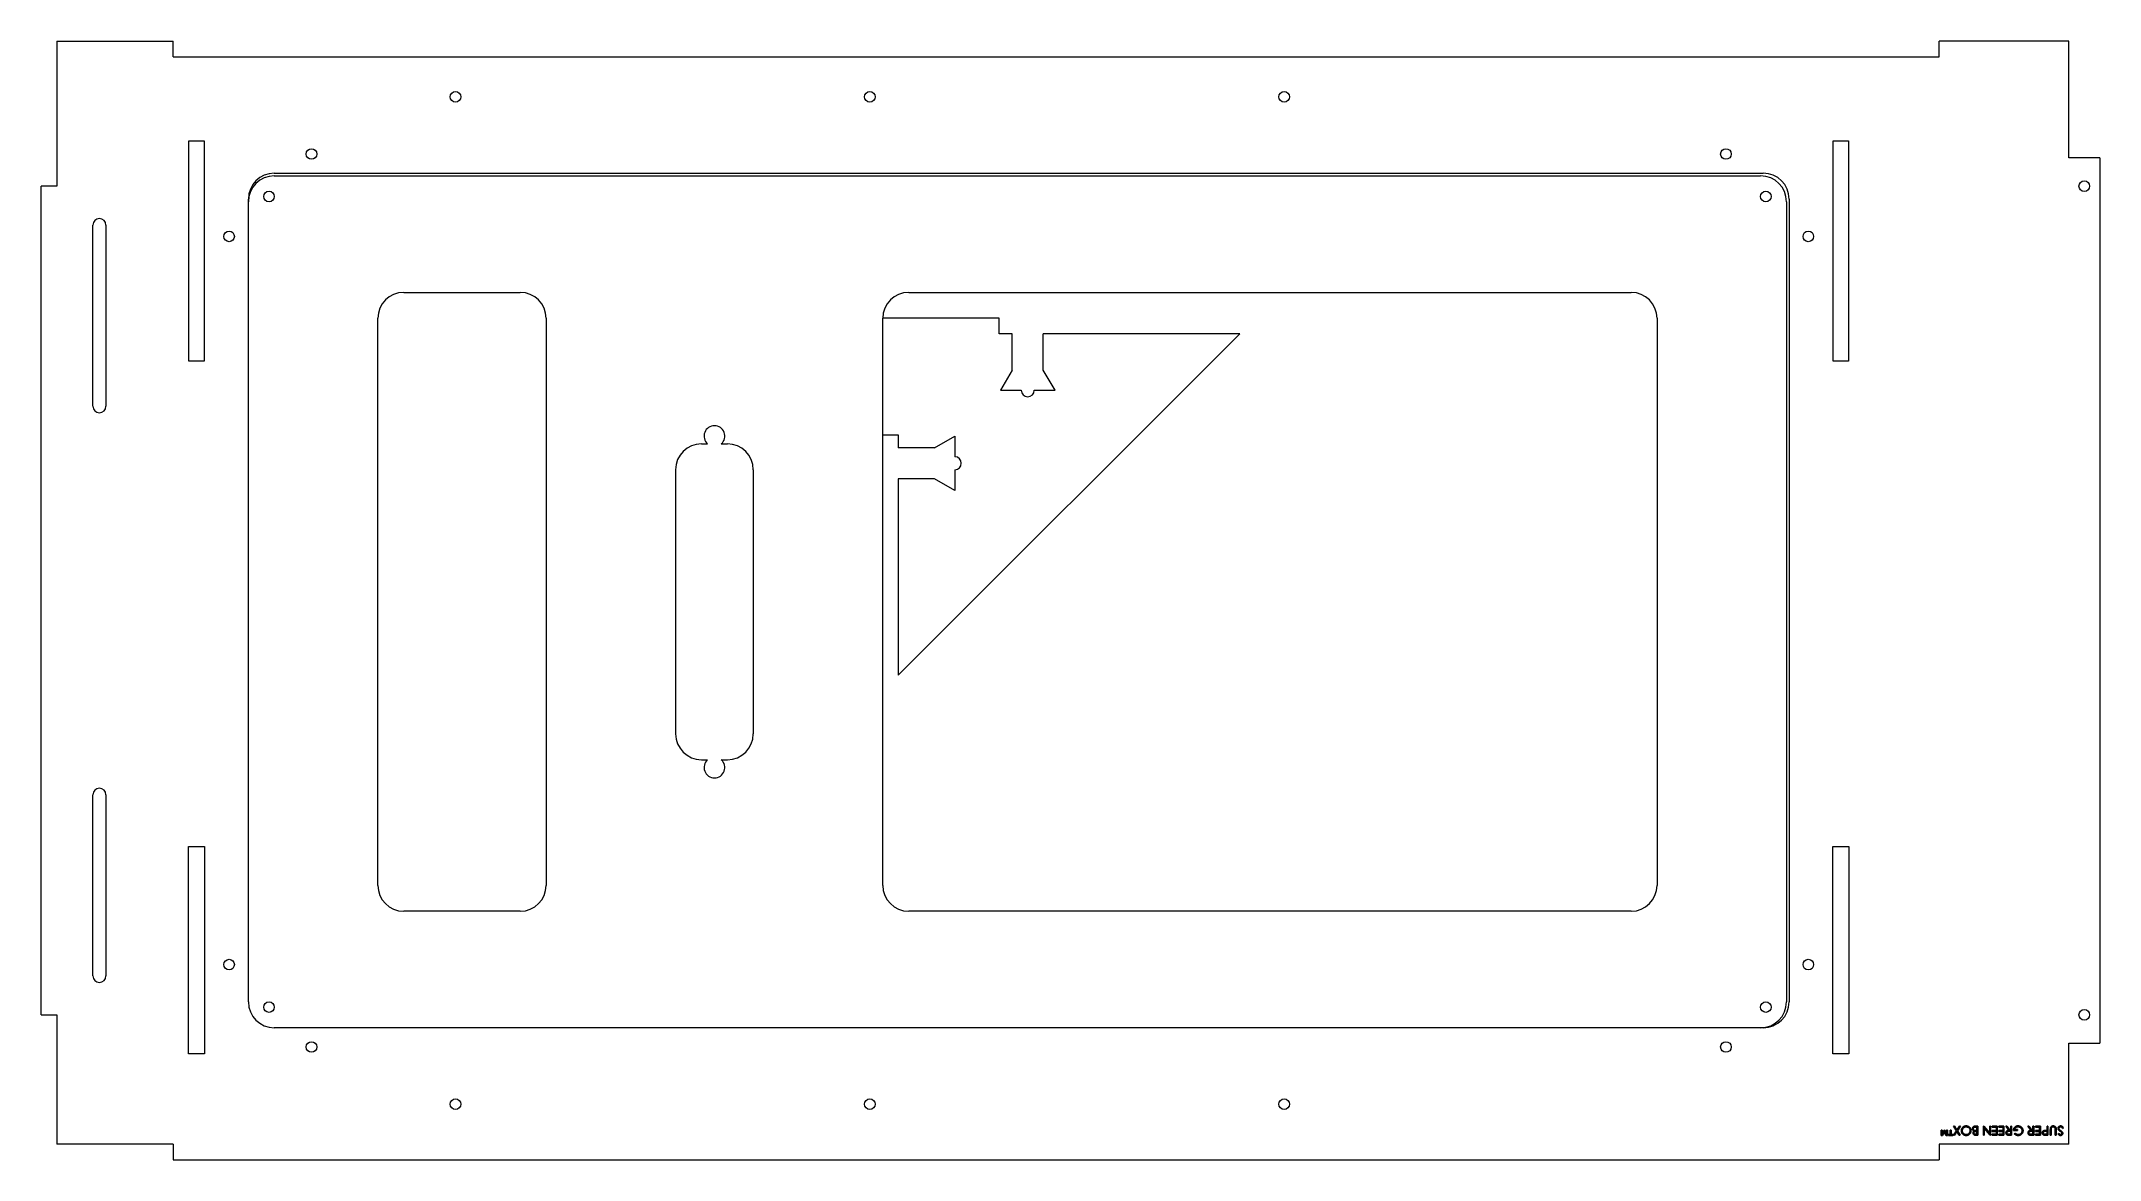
# Model space of a CAD drawing. Header units: millimetres. Extents: x 6 to 801, y 10 to 442.
import ezdxf

# ---------------------------------------------------------------- set-up
doc = ezdxf.new("R2010")
doc.units = ezdxf.units.MM
doc.layers.add('SLD-0', color=179, linetype='Continuous')

msp = doc.modelspace()

# ---------------------------------------------------------------- linework, layer by layer
at = {"layer": 'SLD-0', "color": 179, "linetype": 'Continuous', "lineweight": 15}
for p, q in [((12.35, 441.64), (12.35, 385.64)), ((12.35, 441.64), (57.35, 441.64)), ((57.35, 435.64), (57.35, 441.64)), ((739.35, 435.64), (739.35, 441.64)), ((789.35, 441.64), (739.35, 441.64)), ((789.35, 396.64), (789.35, 441.64)), ((57.35, 435.64), (739.35, 435.64)), ((63.34, 318.09), (63.34, 403.19)), ((63.34, 403.19), (69.35, 403.19)), ((69.35, 403.19), (69.35, 318.09)), ((698.34, 403.19), (704.35, 403.19)), ((698.34, 318.09), (698.34, 403.19)), ((704.35, 403.19), (704.35, 318.09)), ((96.35, 390.64), (671.35, 390.64)), ((96.35, 389.64), (670.35, 389.64)), ((801.35, 396.64), (789.35, 396.64)), ((801.35, 396.64), (801.35, 54.64)), ((6.35, 65.64), (6.35, 385.64)), ((12.35, 385.64), (6.35, 385.64)), ((86.35, 70.64), (86.35, 380.64)), ((680.35, 379.64), (680.35, 70.64)), ((681.35, 380.64), (681.35, 70.64)), ((26.35, 300.64), (26.35, 370.64)), ((31.35, 370.64), (31.35, 300.64)), ((146.35, 344.64), (191.35, 344.64)), ((341.35, 344.64), (620.35, 344.64)), ((136.35, 115.64), (136.35, 334.64)), ((201.35, 334.64), (201.35, 115.64)), ((376.35, 334.64), (331.35, 334.64)), ((331.35, 115.64), (331.35, 334.64)), ((376.35, 328.64), (376.35, 334.64)), ((630.35, 334.64), (630.35, 115.64)), ((469.22, 328.64), (337.35, 196.76)), ((381.35, 328.64), (376.35, 328.64)), ((381.35, 314.64), (381.35, 328.64)), ((393.35, 314.64), (393.35, 328.64)), ((469.22, 328.64), (393.35, 328.64)), ((69.35, 318.09), (63.34, 318.09)), ((704.35, 318.09), (698.34, 318.09)), ((381.35, 314.64), (376.82, 306.8)), ((397.87, 306.8), (393.35, 314.64)), ((376.82, 306.8), (384.85, 306.8)), ((389.85, 306.8), (397.87, 306.8)), ((331.35, 289.64), (337.35, 289.64)), ((337.35, 289.64), (337.35, 284.64)), ((351.35, 284.64), (359.18, 289.16)), ((359.18, 289.16), (359.18, 281.14)), ((261.35, 286.14), (263.7, 286.14)), ((268.99, 286.14), (271.35, 286.14)), ((351.35, 284.64), (337.35, 284.64)), ((251.35, 276.14), (251.35, 174.14)), ((281.35, 276.14), (281.35, 174.14)), ((351.35, 272.64), (337.35, 272.64)), ((337.35, 272.64), (337.35, 196.76)), ((359.18, 268.11), (351.35, 272.64)), ((359.18, 276.14), (359.18, 268.11)), ((261.35, 164.14), (263.7, 164.14)), ((268.99, 164.14), (271.35, 164.14)), ((26.35, 80.64), (26.35, 150.64)), ((31.35, 150.64), (31.35, 80.64)), ((63.3, 130.69), (69.4, 130.69)), ((63.3, 50.59), (63.3, 130.69)), ((69.4, 130.69), (69.4, 50.59)), ((698.3, 130.69), (704.4, 130.69)), ((698.3, 50.59), (698.3, 130.69)), ((704.4, 130.69), (704.4, 50.59)), ((191.35, 105.64), (146.35, 105.64)), ((620.35, 105.64), (341.35, 105.64)), ((6.35, 65.64), (12.35, 65.64)), ((12.35, 65.64), (12.35, 15.64)), ((671.35, 60.64), (96.35, 60.64)), ((69.4, 50.59), (63.3, 50.59)), ((704.4, 50.59), (698.3, 50.59)), ((789.35, 54.64), (801.35, 54.64)), ((789.35, 15.64), (789.35, 54.64)), ((57.35, 15.64), (12.35, 15.64)), ((57.35, 15.64), (57.35, 9.64)), ((57.35, 9.64), (739.35, 9.64)), ((739.35, 15.64), (739.35, 9.64)), ((789.35, 15.64), (739.35, 15.64))]:
    msp.add_line(p, q, dxfattribs=at)
at = {"layer": 'SLD-0', "color": 179, "linetype": 'Continuous'}
for p, q in [((740.1, 19.05), (740.1, 21.07)), ((740.1, 21.07), (740.41, 21.07)), ((740.57, 19.05), (740.1, 19.05)), ((740.41, 21.07), (740.41, 19.44)), ((740.41, 19.44), (741.23, 21.07)), ((741.28, 20.46), (740.57, 19.05)), ((741.23, 21.07), (741.35, 21.07)), ((741.99, 19.05), (741.28, 20.46)), ((741.35, 21.07), (742.16, 19.44)), ((742.47, 19.05), (741.99, 19.05)), ((742.16, 19.44), (742.16, 21.07)), ((742.16, 21.07), (742.47, 21.07)), ((742.47, 21.07), (742.47, 19.05)), ((742.88, 19.05), (742.88, 19.41)), ((742.88, 19.41), (743.6, 19.41)), ((744.63, 19.05), (742.88, 19.05)), ((743.6, 19.41), (743.6, 21.07)), ((743.6, 21.07), (743.91, 21.07)), ((743.91, 21.07), (743.91, 19.41)), ((743.91, 19.41), (744.63, 19.41)), ((744.63, 19.41), (744.63, 19.05)), ((745.97, 20.85), (744.83, 22.64)), ((744.83, 22.64), (745.19, 22.64)), ((744.87, 19.14), (745.97, 20.85)), ((745.24, 19.14), (744.87, 19.14)), ((745.19, 22.64), (746.15, 21.13)), ((746.15, 20.57), (745.24, 19.14)), ((746.15, 21.13), (747.11, 22.64)), ((747.07, 19.14), (746.15, 20.57)), ((747.48, 22.64), (746.33, 20.85)), ((746.33, 20.85), (747.43, 19.14)), ((747.43, 19.14), (747.07, 19.14)), ((747.11, 22.64), (747.48, 22.64)), ((747.9, 20.89), (747.91, 21.07)), ((747.91, 20.7), (747.9, 20.89)), ((747.91, 21.07), (747.94, 21.26)), ((747.94, 20.51), (747.91, 20.7)), ((747.94, 21.26), (747.98, 21.43)), ((747.98, 20.34), (747.94, 20.51)), ((747.98, 21.43), (748.04, 21.6)), ((748.04, 20.17), (747.98, 20.34)), ((748.04, 21.6), (748.11, 21.76)), ((748.11, 20.01), (748.04, 20.17)), ((748.11, 21.76), (748.2, 21.91)), ((748.2, 19.86), (748.11, 20.01)), ((748.2, 21.91), (748.31, 22.05)), ((748.31, 19.71), (748.2, 19.86)), ((748.23, 21.09), (748.22, 20.99)), ((748.22, 20.99), (748.22, 20.88)), ((748.22, 20.88), (748.22, 20.78)), ((748.22, 20.78), (748.23, 20.68)), ((748.24, 21.18), (748.23, 21.09)), ((748.23, 20.68), (748.24, 20.59)), ((748.27, 21.28), (748.24, 21.18)), ((748.24, 20.59), (748.27, 20.49)), ((748.29, 21.37), (748.27, 21.28)), ((748.27, 20.49), (748.29, 20.4)), ((748.33, 21.46), (748.29, 21.37)), ((748.29, 20.4), (748.33, 20.31)), ((748.31, 22.05), (748.44, 22.19)), ((748.44, 19.58), (748.31, 19.71)), ((748.37, 21.55), (748.33, 21.46)), ((748.33, 20.31), (748.37, 20.22)), ((748.42, 21.64), (748.37, 21.55)), ((748.37, 20.22), (748.42, 20.14)), ((748.47, 21.72), (748.42, 21.64)), ((748.42, 20.14), (748.47, 20.06)), ((748.44, 22.19), (748.57, 22.32)), ((748.58, 19.45), (748.44, 19.58)), ((748.53, 21.8), (748.47, 21.72)), ((748.47, 20.06), (748.53, 19.98)), ((748.59, 21.87), (748.53, 21.8)), ((748.53, 19.98), (748.59, 19.91)), ((748.57, 22.32), (748.72, 22.42)), ((748.72, 19.35), (748.58, 19.45)), ((748.66, 21.94), (748.59, 21.87)), ((748.59, 19.91), (748.66, 19.84)), ((748.73, 22.01), (748.66, 21.94)), ((748.66, 19.84), (748.73, 19.77)), ((748.72, 22.42), (748.87, 22.52)), ((748.87, 19.25), (748.72, 19.35)), ((748.8, 22.07), (748.73, 22.01)), ((748.73, 19.77), (748.81, 19.71)), ((748.89, 22.12), (748.8, 22.07)), ((748.81, 19.71), (748.89, 19.66)), ((748.87, 22.52), (749.03, 22.59)), ((749.04, 19.18), (748.87, 19.25)), ((748.97, 22.17), (748.89, 22.12)), ((748.89, 19.66), (748.98, 19.61)), ((749.06, 22.22), (748.97, 22.17)), ((748.98, 19.61), (749.07, 19.56)), ((749.03, 22.59), (749.19, 22.65)), ((749.21, 19.12), (749.04, 19.18)), ((749.16, 22.26), (749.06, 22.22)), ((749.07, 19.56), (749.16, 19.52)), ((749.25, 22.29), (749.16, 22.26)), ((749.16, 19.52), (749.26, 19.48)), ((749.19, 22.65), (749.37, 22.69)), ((749.38, 19.08), (749.21, 19.12)), ((749.35, 22.32), (749.25, 22.29)), ((749.26, 19.48), (749.35, 19.46)), ((749.44, 22.34), (749.35, 22.32)), ((749.35, 19.46), (749.45, 19.43)), ((749.37, 22.69), (749.55, 22.72)), ((749.57, 19.06), (749.38, 19.08)), ((749.54, 22.36), (749.44, 22.34)), ((749.45, 19.43), (749.55, 19.42)), ((749.65, 22.36), (749.54, 22.36)), ((749.55, 22.72), (749.74, 22.73)), ((749.55, 19.42), (749.65, 19.41)), ((749.76, 19.05), (749.57, 19.06)), ((749.75, 22.37), (749.65, 22.36)), ((749.65, 19.41), (749.75, 19.41)), ((749.74, 22.73), (749.93, 22.72)), ((749.9, 22.36), (749.75, 22.37)), ((749.75, 19.41), (749.85, 19.41)), ((749.89, 19.05), (749.76, 19.05)), ((749.85, 19.41), (749.95, 19.42)), ((750.01, 19.06), (749.89, 19.05)), ((750.05, 22.34), (749.9, 22.36)), ((749.93, 22.72), (750.11, 22.69)), ((749.95, 19.42), (750.04, 19.43)), ((750.12, 19.08), (750.01, 19.06)), ((750.04, 19.43), (750.14, 19.46)), ((750.19, 22.31), (750.05, 22.34)), ((750.11, 22.69), (750.29, 22.65)), ((750.24, 19.11), (750.12, 19.08)), ((750.14, 19.46), (750.23, 19.48)), ((750.33, 22.26), (750.19, 22.31)), ((750.23, 19.48), (750.33, 19.52)), ((750.35, 19.14), (750.24, 19.11)), ((750.29, 22.65), (750.45, 22.59)), ((750.46, 22.2), (750.33, 22.26)), ((750.33, 19.52), (750.42, 19.56)), ((750.46, 19.18), (750.35, 19.14)), ((750.42, 19.56), (750.51, 19.61)), ((750.45, 22.59), (750.61, 22.52)), ((750.59, 22.13), (750.46, 22.2)), ((750.57, 19.23), (750.46, 19.18)), ((750.51, 19.61), (750.6, 19.66)), ((750.68, 19.29), (750.57, 19.23)), ((750.71, 22.04), (750.59, 22.13)), ((750.6, 19.66), (750.68, 19.71)), ((750.61, 22.52), (750.77, 22.43)), ((750.68, 19.71), (750.75, 19.78)), ((750.78, 19.35), (750.68, 19.29)), ((750.82, 21.94), (750.71, 22.04)), ((750.75, 19.78), (750.83, 19.84)), ((750.77, 22.43), (750.91, 22.32)), ((750.87, 19.42), (750.78, 19.35)), ((750.93, 21.83), (750.82, 21.94)), ((750.83, 19.84), (750.89, 19.91)), ((750.97, 19.5), (750.87, 19.42)), ((750.89, 19.91), (750.96, 19.98)), ((750.91, 22.32), (751.05, 22.19)), ((751.02, 21.72), (750.93, 21.83)), ((750.96, 19.98), (751.01, 20.06)), ((751.05, 19.58), (750.97, 19.5)), ((751.01, 20.06), (751.07, 20.14)), ((751.09, 21.6), (751.02, 21.72)), ((751.05, 22.19), (751.17, 22.06)), ((751.13, 19.67), (751.05, 19.58)), ((751.07, 20.14), (751.11, 20.23)), ((751.16, 21.47), (751.09, 21.6)), ((751.11, 20.23), (751.16, 20.32)), ((751.21, 19.76), (751.13, 19.67)), ((751.21, 21.34), (751.16, 21.47)), ((751.16, 20.32), (751.19, 20.41)), ((751.17, 22.06), (751.28, 21.91)), ((751.19, 20.41), (751.22, 20.5)), ((751.24, 21.2), (751.21, 21.34)), ((751.28, 19.86), (751.21, 19.76)), ((751.22, 20.5), (751.24, 20.6)), ((751.26, 21.05), (751.24, 21.2)), ((751.24, 20.6), (751.26, 20.7)), ((751.27, 20.9), (751.26, 21.05)), ((751.26, 20.7), (751.27, 20.8)), ((751.27, 20.8), (751.27, 20.9)), ((751.28, 21.91), (751.37, 21.76)), ((751.34, 19.97), (751.28, 19.86)), ((751.4, 20.07), (751.34, 19.97)), ((751.37, 21.76), (751.45, 21.6)), ((751.45, 20.19), (751.4, 20.07)), ((751.45, 21.6), (751.51, 21.44)), ((751.49, 20.3), (751.45, 20.19)), ((751.52, 20.42), (751.49, 20.3)), ((751.51, 21.44), (751.55, 21.27)), ((751.55, 20.53), (751.52, 20.42)), ((751.55, 21.27), (751.57, 21.09)), ((751.57, 20.65), (751.55, 20.53)), ((751.57, 21.09), (751.58, 20.9)), ((751.58, 20.78), (751.57, 20.65)), ((751.58, 20.9), (751.58, 20.78)), ((752.12, 21.64), (752.13, 21.75)), ((752.13, 21.54), (752.12, 21.64)), ((752.13, 21.75), (752.14, 21.84)), ((752.14, 21.45), (752.13, 21.54)), ((752.14, 21.84), (752.16, 21.94)), ((752.16, 21.35), (752.14, 21.45)), ((752.16, 21.94), (752.2, 22.03)), ((752.2, 21.26), (752.16, 21.35)), ((752.2, 22.03), (752.24, 22.11)), ((752.24, 21.18), (752.2, 21.26)), ((752.24, 22.11), (752.29, 22.2)), ((752.29, 21.1), (752.24, 21.18)), ((752.29, 22.2), (752.35, 22.27)), ((752.34, 21.03), (752.29, 21.1)), ((752.41, 20.96), (752.34, 21.03)), ((752.35, 22.27), (752.42, 22.35)), ((752.39, 20), (752.4, 20.12)), ((752.4, 19.88), (752.39, 20)), ((752.4, 20.12), (752.42, 20.23)), ((752.42, 19.76), (752.4, 19.88)), ((752.48, 20.9), (752.41, 20.96)), ((752.42, 22.35), (752.5, 22.42)), ((752.42, 20.23), (752.45, 20.33)), ((752.46, 19.65), (752.42, 19.76)), ((752.44, 21.73), (752.43, 21.64)), ((752.43, 21.64), (752.44, 21.59)), ((752.46, 21.82), (752.44, 21.73)), ((752.44, 21.59), (752.44, 21.53)), ((752.44, 21.53), (752.46, 21.48)), ((752.45, 20.33), (752.49, 20.43)), ((752.5, 21.9), (752.46, 21.82)), ((752.46, 21.48), (752.47, 21.43)), ((752.52, 19.54), (752.46, 19.65)), ((752.47, 21.43), (752.49, 21.38)), ((752.57, 20.85), (752.48, 20.9)), ((752.49, 21.38), (752.52, 21.34)), ((752.49, 20.43), (752.55, 20.53)), ((752.5, 22.42), (752.59, 22.47)), ((752.55, 21.98), (752.5, 21.9)), ((752.52, 21.34), (752.55, 21.29)), ((752.59, 19.45), (752.52, 19.54)), ((752.61, 22.05), (752.55, 21.98)), ((752.55, 21.29), (752.59, 21.25)), ((752.55, 20.53), (752.62, 20.61)), ((752.68, 20.8), (752.57, 20.85)), ((752.59, 22.47), (752.68, 22.52)), ((752.59, 21.25), (752.67, 21.17)), ((752.67, 19.36), (752.59, 19.45)), ((752.68, 22.11), (752.61, 22.05)), ((752.62, 20.61), (752.7, 20.68)), ((752.67, 21.17), (752.77, 21.11)), ((752.76, 19.29), (752.67, 19.36)), ((752.68, 22.52), (752.78, 22.56)), ((752.76, 22.16), (752.68, 22.11)), ((752.79, 20.75), (752.68, 20.8)), ((752.7, 20.68), (752.79, 20.75)), ((752.71, 20.1), (752.7, 20.01)), ((752.7, 20.01), (752.71, 19.95)), ((752.73, 20.18), (752.71, 20.1)), ((752.71, 19.95), (752.72, 19.9)), ((752.72, 19.9), (752.73, 19.84)), ((752.76, 20.26), (752.73, 20.18)), ((752.73, 19.84), (752.75, 19.8)), ((752.75, 19.8), (752.77, 19.75)), ((752.84, 22.2), (752.76, 22.16)), ((752.81, 20.33), (752.76, 20.26)), ((752.87, 19.24), (752.76, 19.29)), ((752.77, 21.11), (752.88, 21.06)), ((752.77, 19.75), (752.8, 19.71)), ((752.78, 22.56), (752.88, 22.6)), ((752.8, 19.71), (752.84, 19.67)), ((752.87, 20.4), (752.81, 20.33)), ((752.89, 22.22), (752.84, 22.2)), ((752.84, 19.67), (752.88, 19.63)), ((752.93, 20.46), (752.87, 20.4)), ((752.93, 19.21), (752.87, 19.24)), ((752.88, 22.6), (753, 22.62)), ((752.88, 21.06), (753.01, 21.02)), ((752.88, 19.63), (752.93, 19.6)), ((752.95, 22.24), (752.89, 22.22)), ((753.01, 20.51), (752.93, 20.46)), ((752.93, 19.6), (752.98, 19.57)), ((752.99, 19.19), (752.93, 19.21)), ((753.01, 22.25), (752.95, 22.24)), ((752.98, 19.57), (753.04, 19.55)), ((753.06, 19.18), (752.99, 19.19)), ((753, 22.62), (753.11, 22.63)), ((753.08, 22.26), (753.01, 22.25)), ((753.01, 21.02), (753.06, 21.01)), ((753.1, 20.55), (753.01, 20.51)), ((753.04, 19.55), (753.11, 19.53)), ((753.06, 21.01), (753.12, 21)), ((753.14, 19.16), (753.06, 19.18)), ((753.16, 22.27), (753.08, 22.26)), ((753.14, 20.57), (753.1, 20.55)), ((753.11, 22.63), (753.24, 22.64)), ((753.11, 19.53), (753.18, 19.51)), ((753.12, 21), (753.19, 20.99)), ((753.2, 20.58), (753.14, 20.57)), ((753.22, 19.15), (753.14, 19.16)), ((753.24, 22.27), (753.16, 22.27)), ((753.18, 19.51), (753.26, 19.5)), ((753.19, 20.99), (753.26, 20.99)), ((753.26, 20.59), (753.2, 20.58)), ((753.31, 19.14), (753.22, 19.15)), ((753.24, 22.64), (754.18, 22.64)), ((753.33, 22.28), (753.24, 22.27)), ((753.26, 20.99), (753.35, 20.98)), ((753.33, 20.6), (753.26, 20.59)), ((753.26, 19.5), (753.35, 19.5)), ((753.4, 19.14), (753.31, 19.14)), ((753.42, 22.28), (753.33, 22.28)), ((753.4, 20.61), (753.33, 20.6)), ((753.35, 20.98), (753.45, 20.98)), ((753.35, 19.5), (753.44, 19.5)), ((753.48, 20.61), (753.4, 20.61)), ((753.5, 19.14), (753.4, 19.14)), ((753.87, 22.28), (753.42, 22.28)), ((753.44, 19.5), (753.87, 19.5)), ((753.45, 20.98), (753.55, 20.98)), ((753.57, 20.62), (753.48, 20.61)), ((754.18, 19.14), (753.5, 19.14)), ((753.55, 20.98), (753.66, 20.98)), ((753.66, 20.62), (753.57, 20.62)), ((753.66, 20.98), (753.87, 20.98)), ((753.87, 20.62), (753.66, 20.62)), ((753.87, 20.98), (753.87, 22.28)), ((753.87, 19.5), (753.87, 20.62)), ((754.18, 22.64), (754.18, 19.14)), ((756.43, 19.14), (756.43, 22.64)), ((756.43, 22.64), (756.5, 22.64)), ((756.74, 19.14), (756.43, 19.14)), ((756.5, 22.64), (758.81, 19.89)), ((759.05, 19.14), (756.74, 21.89)), ((756.74, 21.89), (756.74, 19.14)), ((758.81, 19.89), (758.81, 22.64)), ((758.81, 22.64), (759.12, 22.64)), ((759.12, 19.14), (759.05, 19.14)), ((759.12, 22.64), (759.12, 19.14)), ((759.75, 22.28), (759.75, 22.64)), ((759.75, 22.64), (761.72, 22.64)), ((761.41, 22.28), (759.75, 22.28)), ((759.75, 20.57), (759.75, 20.93)), ((759.75, 20.93), (761.41, 20.93)), ((761.41, 20.57), (759.75, 20.57)), ((759.75, 19.14), (759.75, 19.5)), ((759.75, 19.5), (761.41, 19.5)), ((761.72, 19.14), (759.75, 19.14)), ((761.41, 20.93), (761.41, 22.28)), ((761.41, 19.5), (761.41, 20.57)), ((761.72, 22.64), (761.72, 19.14)), ((762.35, 22.28), (762.35, 22.64)), ((762.35, 22.64), (764.33, 22.64)), ((764.01, 22.28), (762.35, 22.28)), ((762.35, 20.57), (762.35, 20.93)), ((762.35, 20.93), (764.01, 20.93)), ((764.01, 20.57), (762.35, 20.57)), ((762.35, 19.14), (762.35, 19.5)), ((762.35, 19.5), (764.01, 19.5)), ((764.33, 19.14), (762.35, 19.14)), ((764.01, 20.93), (764.01, 22.28)), ((764.01, 19.5), (764.01, 20.57)), ((764.33, 22.64), (764.33, 19.14)), ((766.33, 21.02), (765.04, 22.64)), ((765.04, 22.64), (765.43, 22.64)), ((765.09, 20.07), (765.1, 20.21)), ((765.09, 19.99), (765.09, 20.07)), ((765.1, 19.91), (765.09, 19.99)), ((765.1, 20.21), (765.12, 20.34)), ((765.12, 19.83), (765.1, 19.91)), ((765.12, 20.34), (765.17, 20.46)), ((765.14, 19.76), (765.12, 19.83)), ((765.17, 19.68), (765.14, 19.76)), ((765.17, 20.46), (765.23, 20.58)), ((765.2, 19.62), (765.17, 19.68)), ((765.24, 19.55), (765.2, 19.62)), ((765.23, 20.58), (765.3, 20.68)), ((765.29, 19.49), (765.24, 19.55)), ((765.34, 19.44), (765.29, 19.49)), ((765.3, 20.68), (765.39, 20.77)), ((765.39, 19.38), (765.34, 19.44)), ((765.39, 20.77), (765.5, 20.85)), ((765.45, 19.34), (765.39, 19.38)), ((765.41, 20.16), (765.4, 20.07)), ((765.4, 20.07), (765.41, 19.99)), ((765.43, 20.24), (765.41, 20.16)), ((765.41, 19.99), (765.43, 19.91)), ((765.43, 22.64), (766.72, 21.02)), ((765.46, 20.32), (765.43, 20.24)), ((765.43, 19.91), (765.46, 19.83)), ((765.51, 19.3), (765.45, 19.34)), ((765.5, 20.39), (765.46, 20.32)), ((765.46, 19.83), (765.5, 19.76)), ((765.5, 20.85), (765.62, 20.91)), ((765.56, 20.46), (765.5, 20.39)), ((765.5, 19.76), (765.56, 19.69)), ((765.58, 19.26), (765.51, 19.3)), ((765.62, 20.52), (765.56, 20.46)), ((765.56, 19.69), (765.62, 19.64)), ((765.64, 19.23), (765.58, 19.26)), ((765.62, 20.91), (765.69, 20.93)), ((765.7, 20.56), (765.62, 20.52)), ((765.62, 19.64), (765.69, 19.59)), ((765.72, 19.2), (765.64, 19.23)), ((765.69, 20.93), (765.76, 20.96)), ((765.69, 19.59), (765.77, 19.56)), ((765.78, 20.6), (765.7, 20.56)), ((765.79, 19.18), (765.72, 19.2)), ((765.76, 20.96), (765.84, 20.98)), ((765.77, 19.56), (765.82, 19.54)), ((765.83, 20.62), (765.78, 20.6)), ((765.85, 19.17), (765.79, 19.18)), ((765.82, 19.54), (765.87, 19.53)), ((765.88, 20.63), (765.83, 20.62)), ((765.84, 20.98), (765.93, 20.99)), ((765.92, 19.16), (765.85, 19.17)), ((765.87, 19.53), (765.92, 19.52)), ((765.94, 20.64), (765.88, 20.63)), ((765.92, 19.52), (765.99, 19.51)), ((766, 19.16), (765.92, 19.16)), ((765.93, 20.99), (766.02, 21)), ((766.01, 20.65), (765.94, 20.64)), ((765.99, 19.51), (766.06, 19.5)), ((766.1, 19.15), (766, 19.16)), ((766.08, 20.66), (766.01, 20.65)), ((766.02, 21), (766.12, 21.01)), ((766.06, 19.5), (766.14, 19.5)), ((766.16, 20.66), (766.08, 20.66)), ((766.2, 19.14), (766.1, 19.15)), ((766.12, 21.01), (766.22, 21.02)), ((766.14, 19.5), (766.23, 19.5)), ((766.24, 20.67), (766.16, 20.66)), ((766.32, 19.14), (766.2, 19.14)), ((766.22, 21.02), (766.33, 21.02)), ((766.23, 19.5), (766.32, 19.5)), ((766.33, 20.67), (766.24, 20.67)), ((766.32, 19.5), (766.97, 19.5)), ((766.45, 19.14), (766.32, 19.14)), ((766.97, 20.66), (766.33, 20.67)), ((766.59, 19.14), (766.45, 19.14)), ((767.29, 19.14), (766.59, 19.14)), ((766.72, 21.02), (766.97, 21.02)), ((766.97, 21.02), (766.97, 22.64)), ((766.97, 22.64), (767.29, 22.64)), ((766.97, 19.5), (766.97, 20.66)), ((767.29, 22.64), (767.29, 19.14)), ((768.01, 21.13), (768.04, 21.32)), ((768.01, 20.93), (768.01, 21.13)), ((769.49, 20.93), (768.01, 20.93)), ((768.04, 21.32), (768.07, 21.5)), ((768.07, 21.5), (768.13, 21.67)), ((768.13, 21.67), (768.19, 21.83)), ((768.19, 21.83), (768.27, 21.98)), ((768.23, 19.73), (768.5, 19.99)), ((768.32, 19.65), (768.23, 19.73)), ((768.27, 21.98), (768.37, 22.11)), ((768.34, 21.41), (768.32, 21.29)), ((768.32, 21.29), (769.49, 21.29)), ((768.41, 19.57), (768.32, 19.65)), ((768.37, 21.52), (768.34, 21.41)), ((768.37, 22.11), (768.48, 22.24)), ((768.42, 21.62), (768.37, 21.52)), ((768.51, 19.49), (768.41, 19.57)), ((768.47, 21.72), (768.42, 21.62)), ((768.53, 21.82), (768.47, 21.72)), ((768.48, 22.24), (768.6, 22.35)), ((768.5, 19.99), (768.65, 19.85)), ((768.6, 19.42), (768.51, 19.49)), ((768.6, 21.91), (768.53, 21.82)), ((768.6, 22.35), (768.74, 22.45)), ((768.68, 21.99), (768.6, 21.91)), ((768.69, 19.36), (768.6, 19.42)), ((768.65, 19.85), (768.8, 19.74)), ((768.77, 22.07), (768.68, 21.99)), ((768.79, 19.3), (768.69, 19.36)), ((768.74, 22.45), (768.88, 22.54)), ((768.87, 22.14), (768.77, 22.07)), ((768.88, 19.25), (768.79, 19.3)), ((768.8, 19.74), (768.97, 19.64)), ((768.98, 22.2), (768.87, 22.14)), ((768.88, 22.54), (769.03, 22.61)), ((768.98, 19.21), (768.88, 19.25)), ((768.97, 19.64), (769.14, 19.55)), ((769.09, 22.25), (768.98, 22.2)), ((769.08, 19.17), (768.98, 19.21)), ((769.03, 22.61), (769.19, 22.66)), ((769.18, 19.14), (769.08, 19.17)), ((769.2, 22.29), (769.09, 22.25)), ((769.14, 19.55), (769.31, 19.49)), ((769.28, 19.11), (769.18, 19.14)), ((769.19, 22.66), (769.36, 22.7)), ((769.32, 22.33), (769.2, 22.29)), ((769.38, 19.09), (769.28, 19.11)), ((769.31, 19.49), (769.48, 19.44)), ((769.45, 22.35), (769.32, 22.33)), ((769.36, 22.7), (769.55, 22.72)), ((769.48, 19.07), (769.38, 19.09)), ((769.58, 22.36), (769.45, 22.35)), ((769.48, 19.44), (769.65, 19.41)), ((769.59, 19.06), (769.48, 19.07)), ((769.49, 21.29), (769.49, 20.93)), ((769.55, 22.72), (769.74, 22.73)), ((769.71, 22.37), (769.58, 22.36)), ((769.69, 19.05), (769.59, 19.06)), ((769.65, 19.41), (769.81, 19.41)), ((769.8, 19.05), (769.69, 19.05)), ((769.82, 22.36), (769.71, 22.37)), ((769.74, 22.73), (769.86, 22.72)), ((769.94, 19.05), (769.8, 19.05)), ((769.81, 19.41), (769.91, 19.41)), ((769.94, 22.35), (769.82, 22.36)), ((769.86, 22.72), (769.97, 22.72)), ((769.91, 19.41), (770.02, 19.42)), ((770.04, 22.34), (769.94, 22.35)), ((770.06, 19.06), (769.94, 19.05)), ((769.97, 22.72), (770.08, 22.7)), ((770.02, 19.42), (770.11, 19.43)), ((770.15, 22.32), (770.04, 22.34)), ((770.19, 19.08), (770.06, 19.06)), ((770.08, 22.7), (770.19, 22.68)), ((770.11, 19.43), (770.21, 19.46)), ((770.25, 22.29), (770.15, 22.32)), ((770.19, 22.68), (770.3, 22.66)), ((770.31, 19.11), (770.19, 19.08)), ((770.21, 19.46), (770.31, 19.48)), ((770.36, 22.25), (770.25, 22.29)), ((770.3, 22.66), (770.4, 22.63)), ((770.31, 19.48), (770.41, 19.52)), ((770.43, 19.14), (770.31, 19.11)), ((770.46, 22.21), (770.36, 22.25)), ((770.4, 22.63), (770.5, 22.6)), ((770.41, 19.52), (770.5, 19.56)), ((770.55, 19.18), (770.43, 19.14)), ((770.55, 22.17), (770.46, 22.21)), ((770.5, 22.6), (770.6, 22.56)), ((770.5, 19.56), (770.59, 19.61)), ((770.65, 22.11), (770.55, 22.17)), ((770.66, 19.23), (770.55, 19.18)), ((770.59, 19.61), (770.68, 19.66)), ((770.6, 22.56), (770.69, 22.52)), ((770.73, 22.06), (770.65, 22.11)), ((770.77, 19.29), (770.66, 19.23)), ((770.68, 19.66), (770.77, 19.71)), ((770.69, 22.52), (770.78, 22.47)), ((770.82, 21.99), (770.73, 22.06)), ((770.77, 19.71), (770.85, 19.78)), ((770.87, 19.35), (770.77, 19.29)), ((770.78, 22.47), (770.87, 22.41)), ((770.89, 21.93), (770.82, 21.99)), ((770.85, 19.78), (770.92, 19.84)), ((770.87, 22.41), (770.95, 22.35)), ((770.97, 19.42), (770.87, 19.35)), ((770.97, 21.86), (770.89, 21.93)), ((770.92, 19.84), (770.99, 19.91)), ((770.95, 22.35), (771.03, 22.29)), ((771.03, 21.78), (770.97, 21.86)), ((771.06, 19.5), (770.97, 19.42)), ((770.99, 19.91), (771.06, 19.99)), ((771.03, 22.29), (771.11, 22.22)), ((771.1, 21.7), (771.03, 21.78)), ((771.06, 19.99), (771.11, 20.06)), ((771.15, 19.58), (771.06, 19.5)), ((771.15, 21.61), (771.1, 21.7)), ((771.11, 22.22), (771.18, 22.14)), ((771.11, 20.06), (771.17, 20.15)), ((771.2, 21.52), (771.15, 21.61)), ((771.23, 19.66), (771.15, 19.58)), ((771.17, 20.15), (771.22, 20.23)), ((771.18, 22.14), (771.26, 22.06)), ((771.25, 21.43), (771.2, 21.52)), ((771.22, 20.23), (771.26, 20.32)), ((771.31, 19.76), (771.23, 19.66)), ((771.29, 21.34), (771.25, 21.43)), ((771.26, 22.06), (771.36, 21.93)), ((771.26, 20.32), (771.29, 20.41)), ((771.32, 21.25), (771.29, 21.34)), ((771.29, 20.41), (771.32, 20.5)), ((771.38, 19.85), (771.31, 19.76)), ((771.34, 21.16), (771.32, 21.25)), ((771.32, 20.5), (771.34, 20.59)), ((771.36, 21.06), (771.34, 21.16)), ((771.34, 20.59), (771.36, 20.68)), ((771.36, 21.93), (771.44, 21.8)), ((771.37, 20.97), (771.36, 21.06)), ((771.36, 20.68), (771.37, 20.78)), ((771.37, 20.87), (771.37, 20.97)), ((771.37, 20.78), (771.37, 20.87)), ((771.44, 19.96), (771.38, 19.85)), ((771.44, 21.8), (771.52, 21.66)), ((771.5, 20.07), (771.44, 19.96)), ((771.55, 20.18), (771.5, 20.07)), ((771.52, 21.66), (771.58, 21.51)), ((771.59, 20.29), (771.55, 20.18)), ((771.58, 21.51), (771.62, 21.36)), ((771.62, 20.4), (771.59, 20.29)), ((771.62, 21.36), (771.66, 21.21)), ((771.65, 20.52), (771.62, 20.4)), ((771.67, 20.64), (771.65, 20.52)), ((771.66, 21.21), (771.68, 21.05)), ((771.68, 20.76), (771.67, 20.64)), ((771.68, 21.05), (771.68, 20.89)), ((771.68, 20.89), (771.68, 20.76)), ((774.86, 21.02), (773.57, 22.64)), ((773.57, 22.64), (773.96, 22.64)), ((773.61, 20.07), (773.62, 20.21)), ((773.62, 19.99), (773.61, 20.07)), ((773.62, 20.21), (773.65, 20.34)), ((773.63, 19.91), (773.62, 19.99)), ((773.64, 19.83), (773.63, 19.91)), ((773.66, 19.76), (773.64, 19.83)), ((773.65, 20.34), (773.69, 20.46)), ((773.69, 19.68), (773.66, 19.76)), ((773.69, 20.46), (773.75, 20.58)), ((773.72, 19.62), (773.69, 19.68)), ((773.76, 19.55), (773.72, 19.62)), ((773.75, 20.58), (773.83, 20.68)), ((773.81, 19.49), (773.76, 19.55)), ((773.86, 19.44), (773.81, 19.49)), ((773.83, 20.68), (773.92, 20.77)), ((773.92, 19.38), (773.86, 19.44)), ((773.92, 20.77), (774.03, 20.85)), ((773.97, 19.34), (773.92, 19.38)), ((773.95, 20.24), (773.93, 20.16)), ((773.93, 20.16), (773.93, 20.07)), ((773.93, 20.07), (773.93, 19.99)), ((773.93, 19.99), (773.95, 19.91)), ((773.98, 20.32), (773.95, 20.24)), ((773.95, 19.91), (773.99, 19.83)), ((773.96, 22.64), (775.24, 21.02)), ((774.04, 19.3), (773.97, 19.34)), ((774.03, 20.39), (773.98, 20.32)), ((773.99, 19.83), (774.03, 19.76)), ((774.03, 20.85), (774.15, 20.91)), ((774.08, 20.46), (774.03, 20.39)), ((774.03, 19.76), (774.08, 19.69)), ((774.1, 19.26), (774.04, 19.3)), ((774.15, 20.52), (774.08, 20.46)), ((774.08, 19.69), (774.15, 19.64)), ((774.17, 19.23), (774.1, 19.26)), ((774.15, 20.91), (774.21, 20.93)), ((774.22, 20.56), (774.15, 20.52)), ((774.15, 19.64), (774.22, 19.59)), ((774.24, 19.2), (774.17, 19.23)), ((774.21, 20.93), (774.29, 20.96)), ((774.31, 20.6), (774.22, 20.56)), ((774.22, 19.59), (774.3, 19.56)), ((774.32, 19.18), (774.24, 19.2)), ((774.29, 20.96), (774.37, 20.98)), ((774.3, 19.56), (774.34, 19.54)), ((774.35, 20.62), (774.31, 20.6)), ((774.38, 19.17), (774.32, 19.18)), ((774.34, 19.54), (774.39, 19.53)), ((774.41, 20.63), (774.35, 20.62)), ((774.37, 20.98), (774.45, 20.99)), ((774.45, 19.16), (774.38, 19.17)), ((774.39, 19.53), (774.45, 19.52)), ((774.47, 20.64), (774.41, 20.63)), ((774.45, 20.99), (774.54, 21)), ((774.45, 19.52), (774.51, 19.51)), ((774.53, 19.16), (774.45, 19.16)), ((774.53, 20.65), (774.47, 20.64)), ((774.51, 19.51), (774.59, 19.5)), ((774.61, 20.66), (774.53, 20.65)), ((774.62, 19.15), (774.53, 19.16)), ((774.54, 21), (774.64, 21.01)), ((774.59, 19.5), (774.67, 19.5)), ((774.68, 20.66), (774.61, 20.66)), ((774.73, 19.14), (774.62, 19.15)), ((774.64, 21.01), (774.75, 21.02)), ((774.67, 19.5), (774.75, 19.5)), ((774.77, 20.67), (774.68, 20.66)), ((774.84, 19.14), (774.73, 19.14)), ((774.75, 21.02), (774.86, 21.02)), ((774.75, 19.5), (774.84, 19.5)), ((774.86, 20.67), (774.77, 20.67)), ((774.84, 19.5), (775.5, 19.5)), ((774.97, 19.14), (774.84, 19.14)), ((775.5, 20.66), (774.86, 20.67)), ((775.11, 19.14), (774.97, 19.14)), ((775.81, 19.14), (775.11, 19.14)), ((775.24, 21.02), (775.5, 21.02)), ((775.5, 21.02), (775.5, 22.64)), ((775.5, 22.64), (775.81, 22.64)), ((775.5, 19.5), (775.5, 20.66)), ((775.81, 22.64), (775.81, 19.14)), ((776.44, 22.28), (776.44, 22.64)), ((776.44, 22.64), (778.42, 22.64)), ((778.1, 22.28), (776.44, 22.28)), ((776.44, 20.57), (776.44, 20.93)), ((776.44, 20.93), (778.1, 20.93)), ((778.1, 20.57), (776.44, 20.57)), ((776.44, 19.14), (776.44, 19.5)), ((776.44, 19.5), (778.1, 19.5)), ((778.42, 19.14), (776.44, 19.14)), ((778.1, 20.93), (778.1, 22.28)), ((778.1, 19.5), (778.1, 20.57)), ((778.42, 22.64), (778.42, 19.14)), ((779.13, 20.08), (779.14, 20.16)), ((779.14, 19.99), (779.13, 20.08)), ((779.14, 20.16), (779.15, 20.24)), ((779.15, 19.91), (779.14, 19.99)), ((779.15, 20.24), (779.16, 20.32)), ((779.16, 19.83), (779.15, 19.91)), ((779.16, 20.32), (779.18, 20.4)), ((779.18, 19.75), (779.16, 19.83)), ((779.18, 20.4), (779.21, 20.47)), ((779.21, 19.68), (779.18, 19.75)), ((779.21, 20.47), (779.24, 20.53)), ((779.24, 19.62), (779.21, 19.68)), ((779.24, 20.53), (779.28, 20.6)), ((779.28, 19.55), (779.24, 19.62)), ((779.28, 20.6), (779.32, 20.66)), ((779.32, 19.49), (779.28, 19.55)), ((779.32, 20.66), (779.37, 20.71)), ((779.37, 19.44), (779.32, 19.49)), ((779.37, 20.71), (779.42, 20.76)), ((779.42, 19.39), (779.37, 19.44)), ((779.42, 20.76), (779.48, 20.81)), ((779.48, 19.34), (779.42, 19.39)), ((779.47, 20.25), (779.45, 20.16)), ((779.45, 20.16), (779.45, 20.08)), ((779.45, 20.08), (779.45, 19.99)), ((779.45, 19.99), (779.47, 19.91)), ((779.5, 20.32), (779.47, 20.25)), ((779.47, 19.91), (779.5, 19.83)), ((779.48, 20.81), (779.54, 20.85)), ((779.54, 19.3), (779.48, 19.34)), ((779.55, 20.4), (779.5, 20.32)), ((779.5, 19.83), (779.55, 19.76)), ((779.54, 20.85), (779.61, 20.88)), ((779.6, 19.27), (779.54, 19.3)), ((779.6, 20.46), (779.55, 20.4)), ((779.55, 19.76), (779.6, 19.69)), ((779.66, 20.52), (779.6, 20.46)), ((779.6, 19.69), (779.66, 19.64)), ((779.66, 19.24), (779.6, 19.27)), ((779.61, 20.88), (779.68, 20.91)), ((779.74, 20.57), (779.66, 20.52)), ((779.66, 19.64), (779.73, 19.59)), ((779.73, 19.21), (779.66, 19.24)), ((779.68, 20.91), (779.75, 20.94)), ((779.73, 19.59), (779.81, 19.56)), ((779.8, 19.19), (779.73, 19.21)), ((779.82, 20.61), (779.74, 20.57)), ((779.75, 20.94), (779.83, 20.96)), ((779.86, 19.18), (779.8, 19.19)), ((779.81, 19.56), (779.85, 19.54)), ((779.86, 20.62), (779.82, 20.61)), ((779.83, 20.96), (779.9, 20.98)), ((779.85, 19.54), (779.9, 19.53)), ((779.92, 20.63), (779.86, 20.62)), ((779.93, 19.17), (779.86, 19.18)), ((779.9, 20.98), (779.98, 20.99)), ((779.9, 19.53), (779.96, 19.52)), ((779.97, 20.64), (779.92, 20.63)), ((780.01, 19.16), (779.93, 19.17)), ((779.96, 19.52), (780.02, 19.51)), ((780.04, 20.65), (779.97, 20.64)), ((779.98, 20.99), (780.07, 21)), ((780.11, 19.15), (780.01, 19.16)), ((780.02, 19.51), (780.09, 19.5)), ((780.11, 20.66), (780.04, 20.65)), ((780.07, 21), (780.17, 21.01)), ((780.09, 19.5), (780.16, 19.5)), ((780.19, 20.67), (780.11, 20.66)), ((780.21, 19.14), (780.11, 19.15)), ((780.16, 19.5), (780.24, 19.5)), ((780.17, 21.01), (780.29, 21.01)), ((780.27, 20.67), (780.19, 20.67)), ((780.33, 19.14), (780.21, 19.14)), ((780.24, 19.5), (780.33, 19.5)), ((780.36, 20.67), (780.27, 20.67)), ((780.29, 21.01), (780.42, 21.02)), ((780.33, 19.5), (780.97, 19.5)), ((780.46, 19.14), (780.33, 19.14)), ((780.97, 20.66), (780.36, 20.67)), ((780.42, 21.02), (780.57, 21.02)), ((780.6, 19.14), (780.46, 19.14)), ((780.57, 21.02), (780.72, 21.02)), ((781.29, 19.14), (780.6, 19.14)), ((780.72, 21.02), (780.97, 21.02)), ((780.97, 21.02), (780.97, 22.64)), ((780.97, 22.64), (781.29, 22.64)), ((780.97, 19.5), (780.97, 20.66)), ((781.29, 22.64), (781.29, 19.14)), ((782.23, 21.36), (782.24, 21.47)), ((782.23, 21.25), (782.23, 21.36)), ((782.23, 19.14), (782.23, 21.25)), ((782.54, 19.14), (782.23, 19.14)), ((782.24, 21.58), (782.25, 21.67)), ((782.24, 21.47), (782.24, 21.58)), ((782.25, 21.67), (782.26, 21.77)), ((782.26, 21.77), (782.28, 21.85)), ((782.28, 21.85), (782.3, 21.93)), ((782.3, 21.93), (782.32, 22.01)), ((782.32, 22.01), (782.34, 22.08)), ((782.34, 22.08), (782.37, 22.15)), ((782.37, 22.15), (782.41, 22.22)), ((782.41, 22.22), (782.45, 22.28)), ((782.45, 22.28), (782.5, 22.34)), ((782.5, 22.34), (782.55, 22.4)), ((782.55, 21.42), (782.54, 21.33)), ((782.54, 21.33), (782.54, 21.23)), ((782.54, 21.23), (782.54, 19.14)), ((782.55, 22.4), (782.61, 22.46)), ((782.56, 21.64), (782.55, 21.58)), ((782.55, 21.58), (782.55, 21.5)), ((782.55, 21.5), (782.55, 21.42)), ((782.57, 21.74), (782.56, 21.69)), ((782.56, 21.69), (782.56, 21.64)), ((782.58, 21.78), (782.57, 21.74)), ((782.61, 21.87), (782.58, 21.78)), ((782.61, 22.46), (782.67, 22.51)), ((782.64, 21.95), (782.61, 21.87)), ((782.69, 22.02), (782.64, 21.95)), ((782.67, 22.51), (782.74, 22.56)), ((782.74, 22.09), (782.69, 22.02)), ((782.74, 22.56), (782.81, 22.61)), ((782.79, 22.15), (782.74, 22.09)), ((782.86, 22.21), (782.79, 22.15)), ((782.81, 22.61), (782.89, 22.64)), ((782.93, 22.25), (782.86, 22.21)), ((782.89, 22.64), (782.97, 22.67)), ((783, 22.29), (782.93, 22.25)), ((782.97, 22.67), (783.05, 22.7)), ((783.08, 22.33), (783, 22.29)), ((783.05, 22.7), (783.13, 22.71)), ((783.17, 22.35), (783.08, 22.33)), ((783.13, 22.71), (783.22, 22.72)), ((783.25, 22.36), (783.17, 22.35)), ((783.22, 22.72), (783.32, 22.73)), ((783.33, 22.37), (783.25, 22.36)), ((783.32, 22.73), (783.42, 22.72)), ((783.43, 22.36), (783.33, 22.37)), ((783.42, 22.72), (783.51, 22.71)), ((783.53, 22.34), (783.43, 22.36)), ((783.51, 22.71), (783.61, 22.7)), ((783.63, 22.31), (783.53, 22.34)), ((783.61, 22.7), (783.7, 22.68)), ((783.73, 22.27), (783.63, 22.31)), ((783.7, 22.68), (783.78, 22.65)), ((783.82, 22.23), (783.73, 22.27)), ((783.78, 22.65), (783.87, 22.61)), ((783.9, 22.17), (783.82, 22.23)), ((783.87, 22.61), (783.94, 22.57)), ((783.97, 22.11), (783.9, 22.17)), ((783.94, 22.57), (784.02, 22.52)), ((784.02, 22.04), (783.97, 22.11)), ((784.02, 22.52), (784.09, 22.47)), ((784.07, 21.97), (784.02, 22.04)), ((784.1, 21.89), (784.07, 21.97)), ((784.09, 22.47), (784.15, 22.41)), ((784.13, 21.8), (784.1, 21.89)), ((784.15, 21.7), (784.13, 21.8)), ((784.15, 22.41), (784.21, 22.35)), ((784.15, 21.67), (784.15, 21.7)), ((784.15, 21.64), (784.15, 21.67)), ((784.15, 21.59), (784.15, 21.64)), ((784.16, 21.54), (784.15, 21.59)), ((784.16, 21.47), (784.16, 21.54)), ((784.16, 21.4), (784.16, 21.47)), ((784.16, 21.32), (784.16, 21.4)), ((784.16, 21.23), (784.16, 21.32)), ((784.16, 19.14), (784.16, 21.23)), ((784.47, 19.14), (784.16, 19.14)), ((784.21, 22.35), (784.26, 22.29)), ((784.26, 22.29), (784.31, 22.22)), ((784.31, 22.22), (784.35, 22.15)), ((784.35, 22.15), (784.38, 22.07)), ((784.38, 22.07), (784.41, 21.99)), ((784.41, 21.99), (784.43, 21.93)), ((784.43, 21.93), (784.44, 21.87)), ((784.44, 21.87), (784.45, 21.79)), ((784.45, 21.79), (784.46, 21.7)), ((784.46, 21.7), (784.46, 21.6)), ((784.46, 21.6), (784.47, 21.5)), ((784.47, 21.5), (784.47, 21.38)), ((784.47, 21.38), (784.47, 21.25)), ((784.47, 21.25), (784.47, 19.14)), ((785.19, 21.78), (785.2, 21.87)), ((785.2, 21.65), (785.19, 21.78)), ((785.2, 21.87), (785.21, 21.96)), ((785.24, 21.51), (785.2, 21.65)), ((785.21, 21.96), (785.23, 22.05)), ((785.23, 22.05), (785.26, 22.14)), ((785.29, 21.38), (785.24, 21.51)), ((785.24, 19.64), (785.52, 19.85)), ((785.3, 19.56), (785.24, 19.64)), ((785.26, 22.14), (785.3, 22.22)), ((785.37, 21.25), (785.29, 21.38)), ((785.3, 22.22), (785.36, 22.3)), ((785.36, 19.48), (785.3, 19.56)), ((785.36, 22.3), (785.41, 22.37)), ((785.42, 19.41), (785.36, 19.48)), ((785.42, 21.18), (785.37, 21.25)), ((785.41, 22.37), (785.48, 22.44)), ((785.47, 21.11), (785.42, 21.18)), ((785.47, 19.35), (785.42, 19.41)), ((785.54, 21.04), (785.47, 21.11)), ((785.53, 19.3), (785.47, 19.35)), ((785.48, 22.44), (785.56, 22.51)), ((785.53, 21.92), (785.51, 21.85)), ((785.51, 21.85), (785.51, 21.77)), ((785.51, 21.77), (785.51, 21.69)), ((785.51, 21.69), (785.54, 21.6)), ((785.52, 19.85), (785.57, 19.79)), ((785.55, 22), (785.53, 21.92)), ((785.59, 19.25), (785.53, 19.3)), ((785.54, 21.6), (785.58, 21.52)), ((785.62, 20.97), (785.54, 21.04)), ((785.59, 22.07), (785.55, 22)), ((785.56, 22.51), (785.64, 22.57)), ((785.57, 19.79), (785.62, 19.73)), ((785.58, 21.52), (785.63, 21.43)), ((785.64, 22.13), (785.59, 22.07)), ((785.64, 19.21), (785.59, 19.25)), ((785.7, 20.89), (785.62, 20.97)), ((785.62, 19.73), (785.67, 19.68)), ((785.63, 21.43), (785.68, 21.37)), ((785.64, 22.57), (785.72, 22.62)), ((785.7, 22.19), (785.64, 22.13)), ((785.7, 19.17), (785.64, 19.21)), ((785.67, 19.68), (785.72, 19.63)), ((785.68, 21.37), (785.73, 21.31)), ((785.76, 22.24), (785.7, 22.19)), ((785.8, 20.81), (785.7, 20.89)), ((785.81, 19.12), (785.7, 19.17)), ((785.72, 22.62), (785.81, 22.66)), ((785.72, 19.63), (785.76, 19.58)), ((785.73, 21.31), (785.8, 21.24)), ((785.84, 22.29), (785.76, 22.24)), ((785.76, 19.58), (785.8, 19.55)), ((785.8, 21.24), (785.87, 21.18)), ((785.9, 20.73), (785.8, 20.81)), ((785.8, 19.55), (785.84, 19.52)), ((785.81, 22.66), (785.9, 22.69)), ((785.93, 19.08), (785.81, 19.12)), ((785.92, 22.32), (785.84, 22.29)), ((785.84, 19.52), (785.88, 19.49)), ((785.87, 21.18), (785.96, 21.1)), ((785.88, 19.49), (785.96, 19.45)), ((785.9, 22.69), (785.99, 22.71)), ((786.02, 20.65), (785.9, 20.73)), ((786.01, 22.35), (785.92, 22.32)), ((786.05, 19.05), (785.93, 19.08)), ((785.96, 21.1), (786.05, 21.03)), ((785.96, 19.45), (786.03, 19.43)), ((785.99, 22.71), (786.09, 22.72)), ((786.1, 22.36), (786.01, 22.35)), ((786.11, 20.58), (786.02, 20.65)), ((786.03, 19.43), (786.12, 19.41)), ((786.05, 21.03), (786.15, 20.95)), ((786.17, 19.05), (786.05, 19.05)), ((786.09, 22.72), (786.19, 22.73)), ((786.19, 22.37), (786.1, 22.36)), ((786.19, 20.52), (786.11, 20.58)), ((786.12, 19.41), (786.2, 19.41)), ((786.15, 20.95), (786.26, 20.87)), ((786.29, 19.05), (786.17, 19.05)), ((786.19, 22.73), (786.27, 22.72)), ((786.3, 22.36), (786.19, 22.37)), ((786.27, 20.47), (786.19, 20.52)), ((786.2, 19.41), (786.31, 19.41)), ((786.26, 20.87), (786.37, 20.79)), ((786.27, 22.72), (786.35, 22.72)), ((786.33, 20.42), (786.27, 20.47)), ((786.4, 19.07), (786.29, 19.05)), ((786.4, 22.33), (786.3, 22.36)), ((786.31, 19.41), (786.41, 19.44)), ((786.39, 20.38), (786.33, 20.42)), ((786.35, 22.72), (786.42, 22.7)), ((786.37, 20.79), (786.47, 20.72)), ((786.43, 20.35), (786.39, 20.38)), ((786.5, 22.29), (786.4, 22.33)), ((786.5, 19.11), (786.4, 19.07)), ((786.41, 19.44), (786.5, 19.48)), ((786.42, 22.7), (786.5, 22.68)), ((786.46, 20.32), (786.43, 20.35)), ((786.49, 20.3), (786.46, 20.32)), ((786.47, 20.72), (786.56, 20.65)), ((786.55, 20.24), (786.49, 20.3)), ((786.5, 22.68), (786.57, 22.66)), ((786.6, 22.22), (786.5, 22.29)), ((786.5, 19.48), (786.57, 19.53)), ((786.61, 19.15), (786.5, 19.11)), ((786.6, 20.18), (786.55, 20.24)), ((786.56, 20.65), (786.64, 20.59)), ((786.57, 22.66), (786.64, 22.63)), ((786.57, 19.53), (786.64, 19.6)), ((786.7, 22.14), (786.6, 22.22)), ((786.64, 20.12), (786.6, 20.18)), ((786.7, 19.21), (786.61, 19.15)), ((786.64, 22.63), (786.71, 22.59)), ((786.64, 20.59), (786.7, 20.53)), ((786.67, 20.07), (786.64, 20.12)), ((786.64, 19.6), (786.68, 19.68)), ((786.69, 20.02), (786.67, 20.07)), ((786.68, 19.68), (786.71, 19.76)), ((786.7, 19.96), (786.69, 20.02)), ((786.79, 22.04), (786.7, 22.14)), ((786.7, 20.53), (786.76, 20.48)), ((786.71, 19.9), (786.7, 19.96)), ((786.79, 19.28), (786.7, 19.21)), ((786.71, 22.59), (786.77, 22.55)), ((786.72, 19.85), (786.71, 19.9)), ((786.71, 19.76), (786.72, 19.85)), ((786.76, 20.48), (786.8, 20.44)), ((786.77, 22.55), (786.84, 22.5)), ((786.87, 21.92), (786.79, 22.04)), ((786.86, 19.36), (786.79, 19.28)), ((786.8, 20.44), (786.84, 20.4)), ((786.84, 22.5), (786.9, 22.45)), ((786.84, 20.4), (786.88, 20.33)), ((786.92, 19.45), (786.86, 19.36)), ((786.96, 21.78), (786.87, 21.92)), ((786.88, 20.33), (786.92, 20.27)), ((786.9, 22.45), (786.96, 22.38)), ((786.92, 20.27), (786.95, 20.21)), ((786.97, 19.55), (786.92, 19.45)), ((786.95, 20.21), (786.98, 20.14)), ((786.96, 22.38), (787.02, 22.32)), ((787.26, 21.96), (786.96, 21.78)), ((787, 19.65), (786.97, 19.55)), ((786.98, 20.14), (787, 20.07)), ((787, 20.07), (787.02, 20)), ((787.02, 19.75), (787, 19.65)), ((787.02, 22.32), (787.08, 22.24)), ((787.02, 20), (787.03, 19.93)), ((787.03, 19.86), (787.02, 19.75)), ((787.03, 19.93), (787.03, 19.86)), ((787.08, 22.24), (787.14, 22.15)), ((787.14, 22.15), (787.2, 22.06)), ((787.2, 22.06), (787.26, 21.96))]:
    msp.add_line(p, q, dxfattribs=at)
at = {"layer": 'SLD-0', "color": 179, "linetype": 'Continuous', "lineweight": 15}
for centre in [(166.35, 420.14), (326.35, 420.14), (486.35, 420.14), (110.74, 398.06), (656.95, 398.06), (94.33, 381.65), (672.36, 381.65), (795.35, 385.64), (78.92, 366.24), (688.77, 366.24), (78.92, 85.03), (688.77, 85.03), (94.33, 68.62), (672.36, 68.62), (795.35, 65.64), (110.74, 53.21), (656.95, 53.21), (166.35, 31.14), (326.35, 31.14), (486.35, 31.14)]:
    msp.add_circle(centre, 2.05, dxfattribs=at)
for centre, radius, start, end in [((96.35, 380.64), 10, 90, 180), ((96.35, 379.64), 10, 90, 180), ((670.35, 379.64), 10, 0, 90), ((671.35, 380.64), 10, 0, 90), ((28.85, 370.64), 2.5, 90, 180), ((28.85, 370.64), 2.5, 0, 90), ((146.35, 334.64), 10, 90, 180), ((191.35, 334.64), 10, 0, 90), ((341.35, 334.64), 10, 90, 180), ((620.35, 334.64), 10, 0, 90), ((387.35, 306.8), 2.5, 180, 0), ((28.85, 300.64), 2.5, 180, 270), ((28.85, 300.64), 2.5, 270, 0), ((266.35, 289.14), 4, 311.40962, 228.59038), ((261.35, 276.14), 10, 90, 180), ((271.35, 276.14), 10, 0, 90), ((359.18, 278.64), 2.5, 270, 90), ((261.35, 174.14), 10, 180, 270), ((271.35, 174.14), 10, 270, 0), ((266.35, 161.14), 4, 131.40962, 48.59038), ((28.85, 150.64), 2.5, 90, 180), ((28.85, 150.64), 2.5, 0, 90), ((146.35, 115.64), 10, 180, 270), ((191.35, 115.64), 10, 270, 0), ((341.35, 115.64), 10, 180, 270), ((620.35, 115.64), 10, 270, 0), ((28.85, 80.64), 2.5, 180, 270), ((28.85, 80.64), 2.5, 270, 0), ((96.35, 70.64), 10, 180, 270), ((670.35, 70.64), 10, 270, 0), ((671.35, 70.64), 10, 270, 0)]:
    msp.add_arc(centre, radius, start, end, dxfattribs=at)

doc.saveas('drawing.dxf')
